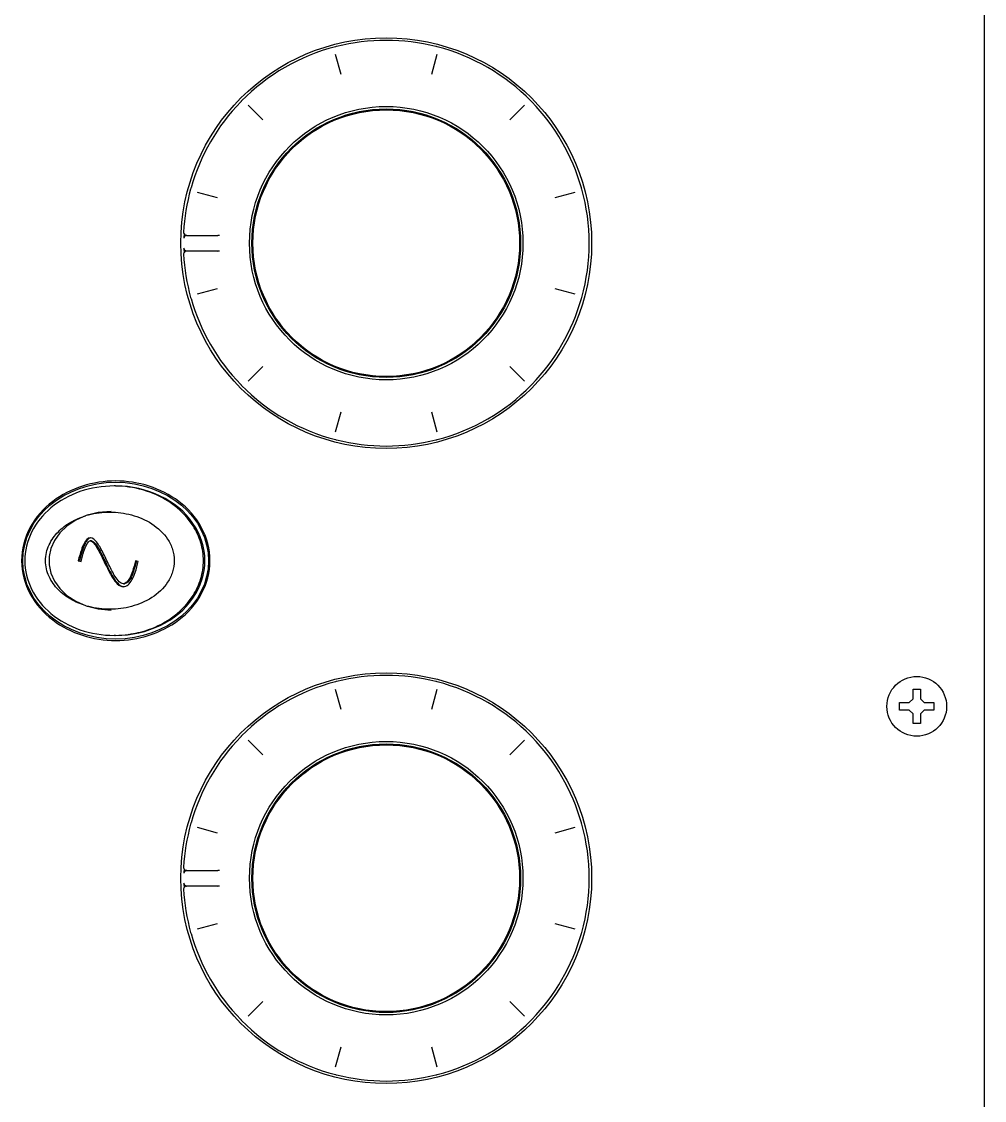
# Model space of a CAD drawing. Header units: millimetres. Extents: x 900 to 7803, y 2935 to 8583.
# Drawn here: x 2876.8 to 3005.6, y 6209.3 to 6353.7 of the extents above; entities that cross this region are included whole.
import ezdxf

# ---------------------------------------------------------------- set-up
doc = ezdxf.new("R2010")
doc.units = ezdxf.units.MM
doc.header["$LTSCALE"] = 676.148
doc.layers.get('0').update_dxf_attribs({"linetype": 'CONTINUOUS'})
for name, color, linetype in [('ASSI', 7, 'CONTINUOUS'), ('CURVE', 7, 'CONTINUOUS'), ('GEOM', 7, 'CONTINUOUS')]:
    doc.layers.add(name, color=color, linetype=linetype)

msp = doc.modelspace()

# ---------------------------------------------------------------- linework, layer by layer
at = {"color": 7, "linetype": 'Continuous'}
for p, q in [((2891.14, 6291.39), (2891.11, 6291.4)), ((2995.56, 6262.53), (2996.06, 6263.03)), ((2996.06, 6263.03), (2996.06, 6264.33)), ((2996.06, 6264.33), (2997.06, 6264.33)), ((2997.06, 6264.33), (2997.06, 6263.03)), ((2997.06, 6263.03), (2997.56, 6262.53)), ((2994.26, 6261.53), (2994.26, 6262.53)), ((2994.26, 6262.53), (2995.56, 6262.53)), ((2995.56, 6261.53), (2994.26, 6261.53)), ((2996.06, 6261.03), (2995.56, 6261.53)), ((2997.56, 6261.53), (2997.06, 6261.03)), ((2997.56, 6262.53), (2998.86, 6262.53)), ((2998.86, 6261.53), (2997.56, 6261.53)), ((2998.86, 6262.53), (2998.86, 6261.53)), ((2996.06, 6259.73), (2996.06, 6261.03)), ((2997.06, 6261.03), (2997.06, 6259.73)), ((2997.06, 6259.73), (2996.06, 6259.73))]:
    msp.add_line(p, q, dxfattribs=at)
msp.add_lwpolyline([(2888.76, 6288.13), (2887.01, 6287.99), (2885.4, 6287.57), (2884.01, 6286.96), (2882.83, 6286.17), (2881.87, 6285.26), (2881.15, 6284.25), (2880.67, 6283.17), (2880.43, 6282.08), (2880.43, 6280.98), (2880.67, 6279.88), (2881.15, 6278.81), (2881.87, 6277.8), (2882.83, 6276.89), (2884.01, 6276.11), (2885.4, 6275.49), (2887.01, 6275.08), (2888.76, 6274.93)], dxfattribs=at)
for centre, radius, start, end in [((2889.14, 6277.28), 14.25, 89.1806, 89.9999), ((2889.14, 6277.28), 14.25, 82.0769, 89.1838), ((2888.4, 6277.61), 10.4, 105.9787, 107.3299), ((2888.43, 6277.48), 10.54, 104.8047, 105.9794), ((2888.4, 6285.45), 10.4, 252.6486, 254.0369), ((2888.44, 6285.59), 10.54, 254.0362, 255.2532), ((2889.14, 6285.78), 14.25, 270.8169, 277.696), ((2889.16, 6285.65), 14.11, 277.7048, 277.9), ((2889.14, 6285.79), 14.25, 270.0001, 270.8196)]:
    msp.add_arc(centre, radius, start, end, dxfattribs=at)
msp.add_ellipse((2889.35, 6281.53), major_axis=(11.95, 0), ratio=0.836553, start_param=4.712389, end_param=7.853982, dxfattribs=at)
for points, knots in [([(2889.14, 6291.53), (2887.6, 6291.53), (2884.54, 6291.04), (2880.59, 6288.88), (2877.86, 6285.57), (2877.19, 6282.84), (2877.19, 6281.53)], [0, 0, 0, 0, 0.270154, 0.528972, 0.770852, 1, 1, 1, 1]), ([(2895.89, 6289.78), (2895.54, 6289.99), (2894.04, 6290.75), (2892.39, 6291.21), (2891.14, 6291.39)], [0, 0, 0, 0, 0.245838, 1, 1, 1, 1]), ([(2901.1, 6281.53), (2901.1, 6282.34), (2900.85, 6283.99), (2899.42, 6287.1), (2897.41, 6288.91), (2895.89, 6289.78)], [0, 0, 0, 0, 0.239097, 0.483838, 1, 1, 1, 1]), ([(2879.97, 6281.53), (2879.97, 6282.25), (2880.31, 6283.71), (2881.6, 6285.48), (2883.32, 6286.77), (2884.63, 6287.33), (2885.3, 6287.54)], [0, 0, 0, 0, 0.253851, 0.505276, 0.753701, 1, 1, 1, 1]), ([(2888.58, 6288.03), (2889.56, 6288.03), (2891.52, 6287.78), (2894.27, 6286.62), (2896.15, 6284.88), (2897.03, 6283.06), (2897.19, 6282.04), (2897.19, 6281.53)], [0, 0, 0, 0, 0.246381, 0.494097, 0.744269, 0.871684, 1, 1, 1, 1]), ([(2877.19, 6281.53), (2877.19, 6280.22), (2877.86, 6277.49), (2880.59, 6274.18), (2884.54, 6272.03), (2887.6, 6271.53), (2889.14, 6271.53)], [0, 0, 0, 0, 0.229148, 0.471028, 0.729846, 1, 1, 1, 1]), ([(2885.29, 6275.52), (2884.62, 6275.73), (2883.32, 6276.29), (2881.6, 6277.58), (2880.31, 6279.35), (2879.97, 6280.81), (2879.97, 6281.53)], [0, 0, 0, 0, 0.246299, 0.494725, 0.74615, 1, 1, 1, 1]), ([(2897.19, 6281.53), (2897.19, 6281.02), (2897.03, 6280.01), (2896.15, 6278.18), (2894.27, 6276.44), (2891.52, 6275.28), (2889.56, 6275.03), (2888.58, 6275.03)], [0, 0, 0, 0, 0.128317, 0.255731, 0.505903, 0.753619, 1, 1, 1, 1]), ([(2895.9, 6273.28), (2897.41, 6274.15), (2899.42, 6275.97), (2900.85, 6279.08), (2901.1, 6280.72), (2901.1, 6281.53)], [0, 0, 0, 0, 0.516155, 0.760898, 1, 1, 1, 1]), ([(2891.1, 6271.67), (2891.53, 6271.73), (2893.19, 6272.03), (2894.8, 6272.65), (2895.9, 6273.28)], [0, 0, 0, 0, 0.254615, 1, 1, 1, 1])]:
    msp.add_open_spline(points, degree=3, knots=knots, dxfattribs=at)
for points in [[(2885.74, 6287.67), (2886.66, 6287.91), (2887.63, 6288.03), (2888.58, 6288.03)], [(2888.58, 6275.03), (2887.63, 6275.03), (2886.67, 6275.15), (2885.75, 6275.39)]]:
    msp.add_open_spline(points, degree=3, dxfattribs=at)
at = {"layer": 'ASSI', "color": 7, "linetype": 'Continuous'}
msp.add_circle((2996.56, 6262.03), 4, dxfattribs=at)
at = {"layer": 'CURVE', "color": 40, "linetype": 'Continuous'}
for centre in [(2925.56, 6324.03), (2925.56, 6239.03)]:
    msp.add_circle(centre, 27.49, dxfattribs=at)
at = {"layer": 'GEOM', "color": 7, "linetype": 'Continuous'}
for p, q in [((3005.61, 6134.14), (3005.61, 6513.93)), ((2918.84, 6350.34), (2918.75, 6350.33)), ((2932.37, 6350.33), (2932.28, 6350.34)), ((2919.51, 6346.6), (2918.79, 6349.28)), ((2932.33, 6349.28), (2931.61, 6346.6)), ((2906.12, 6342.98), (2906.09, 6342.95)), ((2906.13, 6343), (2906.12, 6342.98)), ((2906.19, 6343.08), (2906.13, 6343)), ((2907.07, 6342.52), (2909.04, 6340.55)), ((2942.08, 6340.55), (2944.05, 6342.52)), ((2944.99, 6343), (2944.93, 6343.08)), ((2899.42, 6331.37), (2899.38, 6331.28)), ((2951.74, 6331.28), (2951.7, 6331.37)), ((2902.99, 6330.08), (2900.31, 6330.8)), ((2950.81, 6330.8), (2948.13, 6330.08)), ((2898.84, 6325.08), (2903.01, 6325.08)), ((2903.01, 6322.98), (2898.84, 6322.98)), ((2900.31, 6317.27), (2902.99, 6317.98)), ((2948.13, 6317.98), (2950.81, 6317.27)), ((2899.38, 6316.78), (2899.42, 6316.69)), ((2951.7, 6316.69), (2951.74, 6316.78)), ((2909.04, 6307.51), (2907.07, 6305.55)), ((2944.05, 6305.55), (2942.08, 6307.51)), ((2906.13, 6305.06), (2906.19, 6304.99)), ((2944.93, 6304.99), (2944.99, 6305.06)), ((2944.99, 6305.06), (2945, 6305.08)), ((2945, 6305.08), (2945.03, 6305.12)), ((2918.79, 6298.78), (2919.51, 6301.47)), ((2931.61, 6301.47), (2932.33, 6298.78)), ((2918.75, 6297.74), (2918.84, 6297.72)), ((2932.28, 6297.72), (2932.37, 6297.74)), ((2886.11, 6284.21), (2885.96, 6284.21)), ((2884.35, 6281.53), (2884.72, 6281.43)), ((2884.35, 6281.53), (2884.5, 6281.53)), ((2884.5, 6281.53), (2884.73, 6281.47)), ((2892.37, 6281.43), (2892, 6281.53)), ((2890.38, 6278.45), (2890.53, 6278.45)), ((2918.84, 6265.34), (2918.75, 6265.33)), ((2932.37, 6265.33), (2932.28, 6265.34)), ((2919.51, 6261.6), (2918.79, 6264.28)), ((2932.33, 6264.28), (2931.61, 6261.6)), ((2906.12, 6257.98), (2906.09, 6257.95)), ((2906.13, 6258), (2906.12, 6257.98)), ((2906.19, 6258.08), (2906.13, 6258)), ((2907.07, 6257.52), (2909.04, 6255.55)), ((2942.08, 6255.55), (2944.05, 6257.52)), ((2944.99, 6258), (2944.93, 6258.08)), ((2899.42, 6246.37), (2899.38, 6246.28)), ((2902.99, 6245.08), (2900.31, 6245.8)), ((2950.81, 6245.8), (2948.13, 6245.08)), ((2951.74, 6246.28), (2951.7, 6246.37)), ((2898.84, 6240.08), (2903.01, 6240.08)), ((2903.01, 6237.98), (2898.84, 6237.98)), ((2900.31, 6232.27), (2902.99, 6232.98)), ((2948.13, 6232.98), (2950.81, 6232.27)), ((2899.38, 6231.78), (2899.42, 6231.69)), ((2951.7, 6231.69), (2951.74, 6231.78)), ((2909.04, 6222.51), (2907.07, 6220.55)), ((2944.05, 6220.55), (2942.08, 6222.51)), ((2906.13, 6220.06), (2906.19, 6219.99)), ((2944.93, 6219.99), (2944.99, 6220.06)), ((2944.99, 6220.06), (2945, 6220.08)), ((2945, 6220.08), (2945.03, 6220.12)), ((2918.79, 6213.78), (2919.51, 6216.47)), ((2931.61, 6216.47), (2932.33, 6213.78)), ((2918.75, 6212.74), (2918.84, 6212.72)), ((2932.28, 6212.72), (2932.37, 6212.74))]:
    msp.add_line(p, q, dxfattribs=at)
for points in [[(2918.92, 6350.35), (2918.87, 6350.34), (2918.84, 6350.34)], [(2932.28, 6350.34), (2932.25, 6350.34), (2932.21, 6350.35)], [(2945.03, 6342.95), (2945, 6342.98), (2944.99, 6343)], [(2899.44, 6331.44), (2899.43, 6331.39), (2899.42, 6331.37)], [(2951.7, 6331.37), (2951.69, 6331.39), (2951.68, 6331.44)], [(2899.42, 6316.69), (2899.43, 6316.67), (2899.44, 6316.63)], [(2951.68, 6316.63), (2951.69, 6316.67), (2951.7, 6316.69)], [(2906.09, 6305.12), (2906.12, 6305.08), (2906.13, 6305.06)], [(2918.84, 6297.72), (2918.87, 6297.72), (2918.92, 6297.71)], [(2932.21, 6297.71), (2932.25, 6297.72), (2932.28, 6297.72)], [(2918.92, 6265.35), (2918.87, 6265.34), (2918.84, 6265.34)], [(2932.28, 6265.34), (2932.25, 6265.34), (2932.21, 6265.35)], [(2945.03, 6257.95), (2945, 6257.98), (2944.99, 6258)], [(2899.44, 6246.44), (2899.43, 6246.39), (2899.42, 6246.37)], [(2951.7, 6246.37), (2951.69, 6246.39), (2951.68, 6246.44)], [(2899.42, 6231.69), (2899.43, 6231.67), (2899.44, 6231.63)], [(2951.68, 6231.63), (2951.69, 6231.67), (2951.7, 6231.69)], [(2906.09, 6220.12), (2906.12, 6220.08), (2906.13, 6220.06)], [(2918.84, 6212.72), (2918.87, 6212.72), (2918.92, 6212.71)], [(2932.21, 6212.71), (2932.25, 6212.72), (2932.28, 6212.72)]]:
    msp.add_lwpolyline(points, dxfattribs=at)
for centre, radius in [((2925.56, 6324.03), 27.49), ((2925.56, 6324.03), 18.3), ((2925.56, 6324.03), 17.98), ((2925.56, 6324.03), 17.85), ((2925.56, 6239.03), 27.49), ((2925.56, 6239.03), 18.3), ((2925.56, 6239.03), 17.98), ((2925.56, 6239.03), 17.85)]:
    msp.add_circle(centre, radius, dxfattribs=at)
for centre, radius, start, end in [((2925.56, 6324.03), 27.15, 75.8321, 104.1679), ((2925.56, 6324.03), 27.16, 104.5194, 135.4806), ((2925.56, 6324.03), 27.16, 44.5194, 75.4806), ((2925.56, 6324.03), 27.15, 135.8321, 164.1679), ((2925.56, 6324.03), 27.15, 15.8321, 44.1679), ((2925.56, 6324.03), 27.16, 164.5194, 176.8941), ((2925.56, 6324.03), 27.16, 344.5194, 15.4806), ((2898.84, 6325.48), 0.403, 176.9672, 195.441), ((2898.84, 6325.48), 0.402, 195.5526, 213.6053), ((2898.84, 6325.48), 0.403, 251.4477, 269.9279), ((2898.89, 6324.68), 0.403, 97.9279, 112.0786), ((2898.89, 6324.68), 0.398, 90.0245, 97.9607), ((2903.01, 6324.03), 1.05, 76.7215, 90), ((2898.84, 6322.58), 0.403, 164.559, 183.0328), ((2925.56, 6324.03), 27.16, 183.1059, 195.4806), ((2898.84, 6322.58), 0.402, 146.3946, 164.4475), ((2898.84, 6322.58), 0.403, 90.0721, 108.5523), ((2898.89, 6323.38), 0.403, 247.9214, 262.0721), ((2898.89, 6323.38), 0.398, 262.0393, 269.9755), ((2903.01, 6324.03), 1.05, 270, 283.2966), ((2925.56, 6324.03), 27.15, 195.8321, 224.1679), ((2925.56, 6324.03), 27.15, 315.8321, 344.1679), ((2925.56, 6324.03), 27.16, 224.5194, 255.4806), ((2925.56, 6324.03), 27.16, 284.5194, 315.4806), ((2925.56, 6324.03), 27.15, 255.8321, 284.1679), ((2886.12, 6284.07), 0.538, 98.9653, 105.1801), ((2890.53, 6278.94), 0.886, 260.6697, 265.5524), ((2925.56, 6239.03), 27.15, 75.8321, 104.1679), ((2925.56, 6239.03), 27.16, 104.5194, 135.4806), ((2925.56, 6239.03), 27.16, 44.5194, 75.4806), ((2925.56, 6239.03), 27.15, 135.8321, 164.1679), ((2925.56, 6239.03), 27.15, 15.8321, 44.1679), ((2925.56, 6239.03), 27.16, 164.5194, 176.8941), ((2925.56, 6239.03), 27.16, 344.5194, 15.4806), ((2898.84, 6240.48), 0.403, 176.9672, 195.441), ((2898.84, 6240.48), 0.402, 195.5526, 213.6053), ((2898.84, 6240.48), 0.403, 251.4477, 269.9279), ((2898.89, 6239.68), 0.403, 97.9279, 112.0786), ((2898.89, 6239.68), 0.398, 90.0245, 97.9607), ((2903.01, 6239.03), 1.05, 76.7215, 90), ((2898.84, 6237.58), 0.403, 164.559, 183.0328), ((2925.56, 6239.03), 27.16, 183.1059, 195.4806), ((2898.84, 6237.58), 0.402, 146.3946, 164.4475), ((2898.84, 6237.58), 0.403, 90.0721, 108.5523), ((2898.89, 6238.38), 0.403, 247.9214, 262.0721), ((2898.89, 6238.38), 0.398, 262.0393, 269.9755), ((2903.01, 6239.03), 1.05, 270, 283.2966), ((2925.56, 6239.03), 27.15, 195.8321, 224.1679), ((2925.56, 6239.03), 27.15, 315.8321, 344.1679), ((2925.56, 6239.03), 27.16, 224.5194, 255.4806), ((2925.56, 6239.03), 27.16, 284.5194, 315.4806), ((2925.56, 6239.03), 27.15, 255.8321, 284.1679)]:
    msp.add_arc(centre, radius, start, end, dxfattribs=at)
msp.add_ellipse((2889.35, 6281.53), major_axis=(12.43, 0), ratio=0.844597, dxfattribs=at)
for points, knots in [([(2898.51, 6325.26), (2898.5, 6325.19), (2898.5, 6325.07), (2898.48, 6324.88), (2898.51, 6324.79), (2898.48, 6324.69), (2898.49, 6324.69)], [0, 0, 0, 0, 0.365744, 0.680992, 0.909199, 1, 1, 1, 1]), ([(2898.49, 6323.37), (2898.48, 6323.37), (2898.51, 6323.27), (2898.48, 6323.18), (2898.5, 6323), (2898.5, 6322.87), (2898.51, 6322.8)], [0, 0, 0, 0, 0.090799, 0.319005, 0.634255, 1, 1, 1, 1]), ([(2901.97, 6281.53), (2901.97, 6283.08), (2901.15, 6286.2), (2896.98, 6290.78), (2889.36, 6293.14), (2881.74, 6290.78), (2877.58, 6286.2), (2876.76, 6283.08), (2876.76, 6281.53)], [0, 0, 0, 0, 0.128191, 0.254672, 0.499999, 0.745328, 0.871807, 1, 1, 1, 1]), ([(2885.97, 6284.61), (2885.61, 6284.61), (2885.09, 6283.9), (2884.7, 6282.84), (2884.47, 6282.01), (2884.35, 6281.53)], [0, 0, 0, 0, 0.296939, 0.585348, 1, 1, 1, 1]), ([(2885.98, 6284.59), (2885.83, 6284.55), (2885.52, 6284.31), (2885.17, 6283.7), (2884.81, 6282.74), (2884.6, 6281.98), (2884.5, 6281.53)], [0, 0, 0, 0, 0.126952, 0.31981, 0.604917, 1, 1, 1, 1]), ([(2884.72, 6281.43), (2884.83, 6281.9), (2885.04, 6282.67), (2885.4, 6283.59), (2885.69, 6284.06), (2885.9, 6284.21), (2885.96, 6284.21)], [0, 0, 0, 0, 0.462488, 0.771402, 0.940093, 1, 1, 1, 1]), ([(2885.96, 6284.21), (2886.08, 6284.21), (2886.4, 6283.95), (2886.81, 6283.37), (2887.31, 6282.45), (2887.83, 6281.37), (2888.37, 6280.24), (2889.01, 6279.04), (2889.77, 6278.05), (2890.38, 6278.05)], [0, 0, 0, 0, 0.043331, 0.144277, 0.285321, 0.446957, 0.611543, 0.763334, 1, 1, 1, 1]), ([(2890.38, 6278.45), (2890.18, 6278.45), (2889.72, 6278.76), (2889.11, 6279.64), (2888.42, 6281), (2887.79, 6282.36), (2887.24, 6283.4), (2886.78, 6284.11), (2886.3, 6284.61), (2885.97, 6284.61)], [0, 0, 0, 0, 0.078859, 0.193449, 0.418959, 0.663096, 0.774701, 0.87063, 1, 1, 1, 1]), ([(2886.11, 6284.21), (2886.22, 6284.21), (2886.53, 6283.97), (2886.94, 6283.4), (2887.43, 6282.51), (2888.1, 6281.1), (2888.76, 6279.69), (2889.55, 6278.51), (2890.09, 6278.11), (2890.38, 6278.06)], [0, 0, 0, 0, 0.042404, 0.141051, 0.279455, 0.438921, 0.754992, 0.885867, 1, 1, 1, 1]), ([(2876.76, 6281.53), (2876.76, 6279.99), (2877.58, 6276.86), (2881.74, 6272.28), (2889.36, 6269.92), (2896.98, 6272.28), (2901.15, 6276.86), (2901.97, 6279.99), (2901.97, 6281.53)], [0, 0, 0, 0, 0.128182, 0.254671, 0.500001, 0.745326, 0.871815, 1, 1, 1, 1]), ([(2892, 6281.53), (2891.89, 6281.05), (2891.66, 6280.22), (2891.26, 6279.16), (2890.74, 6278.45), (2890.38, 6278.45)], [0, 0, 0, 0, 0.414652, 0.703062, 1, 1, 1, 1]), ([(2890.38, 6278.05), (2890.61, 6278.05), (2891.11, 6278.28), (2891.6, 6279.02), (2892.03, 6280.09), (2892.25, 6280.94), (2892.37, 6281.43)], [0, 0, 0, 0, 0.166893, 0.363247, 0.630668, 1, 1, 1, 1]), ([(2892.14, 6281.5), (2892.02, 6281.02), (2891.79, 6280.2), (2891.4, 6279.15), (2890.88, 6278.45), (2890.53, 6278.45)], [0, 0, 0, 0, 0.414109, 0.702366, 1, 1, 1, 1]), ([(2898.51, 6240.26), (2898.5, 6240.19), (2898.5, 6240.07), (2898.48, 6239.88), (2898.51, 6239.79), (2898.48, 6239.69), (2898.49, 6239.69)], [0, 0, 0, 0, 0.365744, 0.680992, 0.909199, 1, 1, 1, 1]), ([(2898.49, 6238.37), (2898.48, 6238.37), (2898.51, 6238.27), (2898.48, 6238.18), (2898.5, 6238), (2898.5, 6237.87), (2898.51, 6237.8)], [0, 0, 0, 0, 0.090799, 0.319005, 0.634255, 1, 1, 1, 1])]:
    msp.add_open_spline(points, degree=3, knots=knots, dxfattribs=at)
for points in [[(2898.74, 6325.05), (2898.61, 6325), (2898.5, 6324.84), (2898.49, 6324.69)], [(2898.5, 6325.26), (2898.55, 6325.19), (2898.63, 6325.13), (2898.71, 6325.1)], [(2898.74, 6323.01), (2898.61, 6323.07), (2898.5, 6323.23), (2898.49, 6323.37)], [(2898.71, 6322.96), (2898.63, 6322.93), (2898.55, 6322.87), (2898.5, 6322.8)], [(2898.74, 6240.05), (2898.61, 6240), (2898.5, 6239.84), (2898.49, 6239.69)], [(2898.5, 6240.26), (2898.55, 6240.19), (2898.63, 6240.13), (2898.71, 6240.1)], [(2898.74, 6238.01), (2898.61, 6238.07), (2898.5, 6238.23), (2898.49, 6238.37)], [(2898.71, 6237.96), (2898.63, 6237.93), (2898.55, 6237.87), (2898.5, 6237.8)]]:
    msp.add_open_spline(points, degree=3, dxfattribs=at)

doc.saveas('drawing.dxf')
